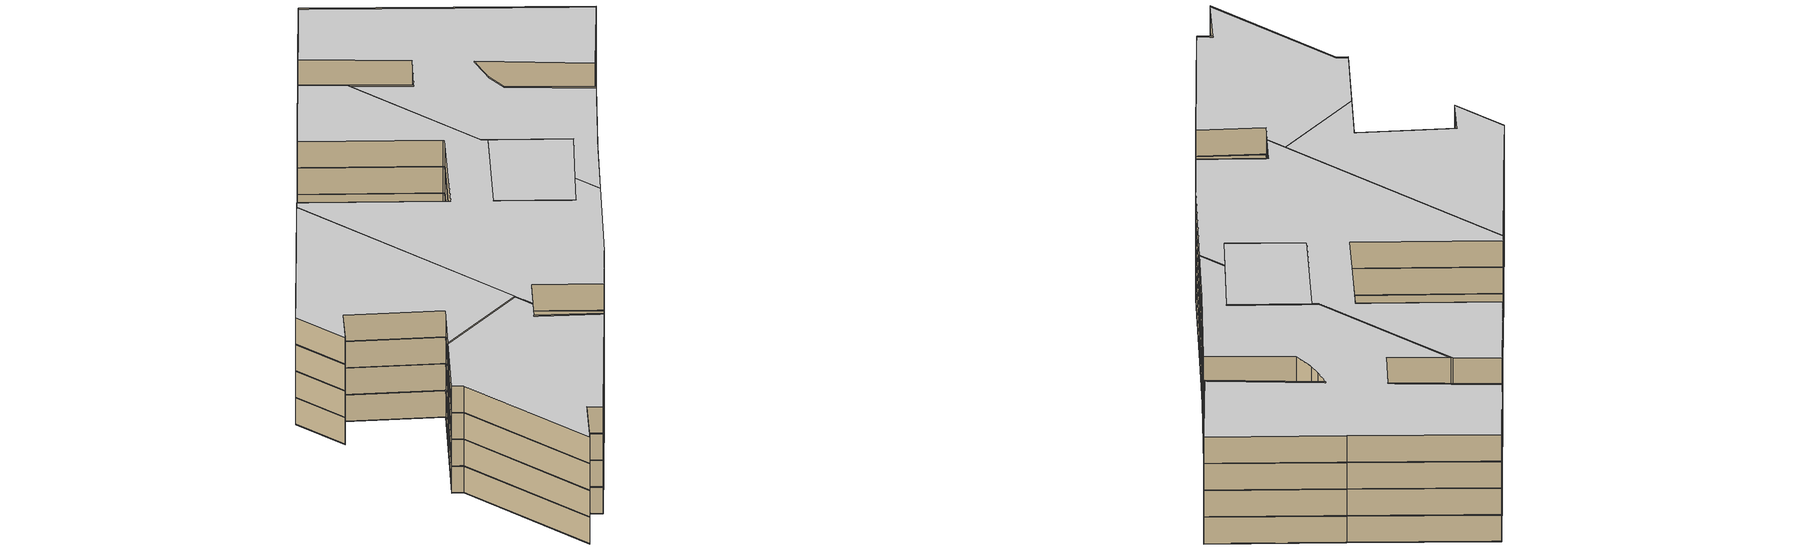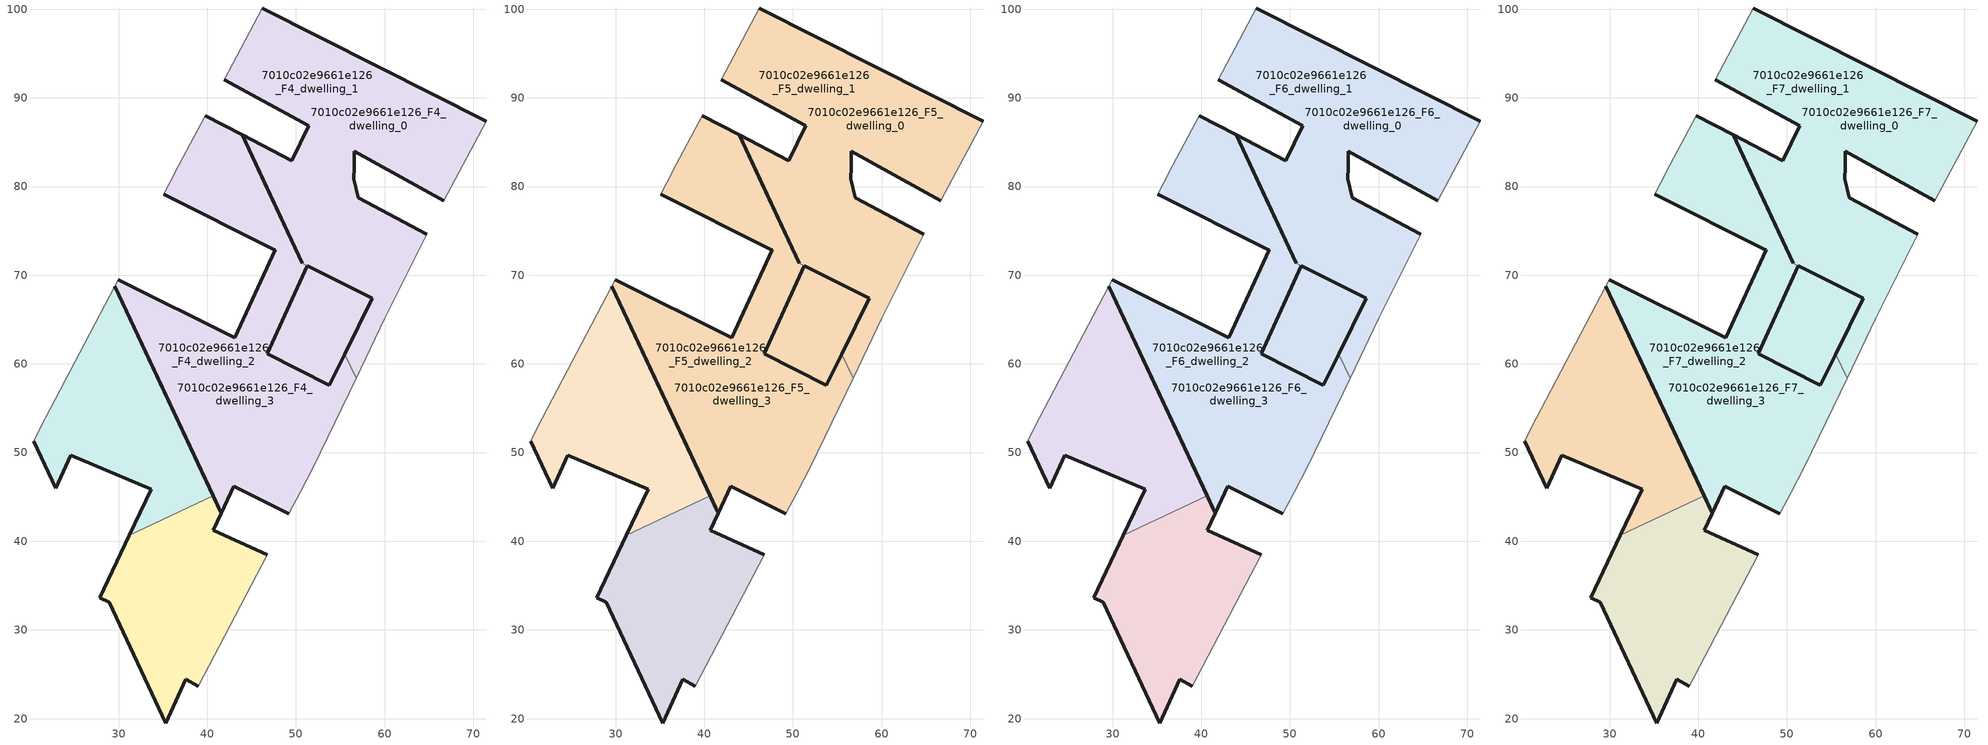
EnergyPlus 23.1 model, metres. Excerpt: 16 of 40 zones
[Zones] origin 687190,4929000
7010c02e9661e126_F4_dwelling_0
 floor outside (EU_floor_Construction): 59.98,65.12 64.76,74.59 57.03,78.73 56.53,80.9 56.55,82.2 56.59,83.99 66.68,78.41 71.01,86.51 71.47,87.38 59.29,93.49 46.17,100.13 41.9,92.05 51.45,86.86 49.53,82.88 43.93,85.81 50.72,71.33 51.28,71.04 51.29,71.04 58.61,67.4 55.5,61.11 56.77,58.4 z12; 50.72,71.33 43.93,85.81 46.47,80.39 z12; 55.5,61.11 58.61,67.4 51.29,71.04 51.28,71.04 46.74,61.15 53.76,57.6 z12
 floor to 7010c02e9661e126_F3_dwelling_0 (EU_floor_Construction): 50.47,45.51 51.94,48.32 56.77,58.4 55.5,61.11 53.76,57.6 46.74,61.15 51.28,71.04 50.72,71.33 46.47,80.39 43.93,85.81 39.75,87.99 36.8,82.4 35.75,80.4 35.06,79.11 47.44,72.95 47.65,72.85 43.08,62.97 29.97,69.49 29.59,68.76 41.57,43.18 42.96,46.18 49.19,43.08 z12
 wall outside (EU_wall_Construction): 46.18,100.13 59.3,93.49 71.47,87.38 / 66.68,78.41 56.59,83.99 56.56,82.2 56.54,80.9 57.04,78.73 64.76,74.59 / 55.5,61.11 58.61,67.4 51.29,71.04 / 50.72,71.33 46.47,80.39 43.93,85.81 49.54,82.88 51.45,86.86 41.91,92.05 z12:15
 wall adiabatic (EU_wall_Construction): 41.91,92.05 46.18,100.13 / 71.47,87.38 71.01,86.51 66.68,78.41 / 64.76,74.59 59.98,65.12 56.77,58.4 z12:15
 wall to 7010c02e9661e126_F4_dwelling_1 (EU_wall_Construction): 56.77,58.4 55.5,61.11 / 51.28,71.04 50.72,71.33 z12:15
7010c02e9661e126_F4_dwelling_1
 floor outside (EU_floor_Construction): 40.67,45.11 29.59,68.76 21.15,52.8 20.41,51.3 22.9,45.99 24.58,49.68 33.65,45.84 31.22,40.68 z12; 38.96,23.66 46.78,38.48 40.67,41.22 41.57,43.18 40.67,45.11 31.22,40.68 27.9,33.61 28.92,33.13 35.31,19.5 37.54,24.42 z12
 floor to 7010c02e9661e126_F3_dwelling_1 (EU_floor_Construction): 50.47,45.51 51.94,48.32 56.77,58.4 55.5,61.11 53.76,57.6 46.74,61.15 51.28,71.04 50.72,71.33 46.47,80.39 43.93,85.81 39.75,87.99 36.8,82.4 35.75,80.4 35.06,79.11 47.44,72.95 47.65,72.85 43.08,62.97 29.97,69.49 29.59,68.76 40.67,45.11 41.57,43.18 42.96,46.18 49.19,43.08 z12; 50.72,71.33 43.93,85.81 46.47,80.39 z12; 59.98,65.12 64.76,74.59 57.03,78.73 56.53,80.9 56.55,82.2 56.59,83.99 66.68,78.41 71.01,86.51 71.47,87.38 59.29,93.49 46.17,100.13 41.9,92.05 51.45,86.86 49.53,82.88 43.93,85.81 50.72,71.33 51.28,71.04 51.29,71.04 58.61,67.4 55.5,61.11 56.77,58.4 z12; 55.5,61.11 58.61,67.4 51.29,71.04 51.28,71.04 46.74,61.15 53.76,57.6 z12
 wall outside (EU_wall_Construction): 39.76,87.99 43.93,85.81 50.72,71.33 / 51.29,71.04 46.74,61.15 53.77,57.6 55.5,61.11 / 49.19,43.08 42.96,46.18 41.57,43.18 29.59,68.76 / 29.97,69.49 43.08,62.97 47.65,72.85 47.44,72.95 35.06,79.11 z12:15
 wall adiabatic (EU_wall_Construction): 56.77,58.4 51.94,48.32 50.47,45.51 49.19,43.08 / 29.59,68.76 29.97,69.49 / 35.06,79.11 35.76,80.4 36.81,82.4 39.76,87.99 z12:15
7010c02e9661e126_F4_dwelling_2
 floor outside (EU_floor_Construction): 43.93,85.81 50.72,71.33 51.28,71.04 46.74,61.15 53.76,57.6 55.5,61.11 56.77,58.4 51.94,48.32 50.47,45.51 49.19,43.08 42.96,46.18 41.57,43.18 40.67,45.11 29.59,68.76 29.97,69.49 43.08,62.97 47.65,72.85 47.44,72.95 35.06,79.11 35.75,80.4 36.8,82.4 39.75,87.99 z12
 floor to 7010c02e9661e126_F3_dwelling_2 (EU_floor_Construction): 41.57,43.18 40.67,41.22 46.78,38.48 38.96,23.66 37.54,24.42 35.31,19.5 28.92,33.13 27.9,33.61 31.22,40.68 40.67,45.11 z12
 wall outside (EU_wall_Construction): 40.67,45.11 41.57,43.18 40.67,41.22 46.78,38.48 / 38.96,23.66 37.55,24.42 35.31,19.5 28.92,33.13 27.9,33.61 31.22,40.68 z12:15
 wall adiabatic (EU_wall_Construction): 46.78,38.48 38.96,23.66 z12:15
 wall to 7010c02e9661e126_F4_dwelling_3 (EU_wall_Construction): 31.22,40.68 40.67,45.11 z12:15
7010c02e9661e126_F4_dwelling_3
 floor to 7010c02e9661e126_F3_dwelling_3 (EU_floor_Construction): 50.47,45.51 51.94,48.32 56.77,58.4 55.5,61.11 53.76,57.6 46.74,61.15 51.28,71.04 50.72,71.33 43.93,85.81 39.75,87.99 36.8,82.4 35.75,80.4 35.06,79.11 47.44,72.95 47.65,72.85 43.08,62.97 29.97,69.49 29.59,68.76 40.67,45.11 41.57,43.18 42.96,46.18 49.19,43.08 z12; 40.67,45.11 29.59,68.76 21.15,52.8 20.41,51.3 22.9,45.99 24.58,49.68 33.65,45.84 31.22,40.68 z12
 wall outside (EU_wall_Construction): 29.59,68.76 40.67,45.11 / 31.22,40.68 33.66,45.84 24.58,49.68 22.9,45.99 20.41,51.3 z12:15
 wall adiabatic (EU_wall_Construction): 20.41,51.3 21.16,52.8 29.59,68.76 z12:15
7010c02e9661e126_F5_dwelling_0
 floor outside (EU_floor_Construction): 59.98,65.12 64.76,74.59 57.03,78.73 56.53,80.9 56.55,82.2 56.59,83.99 66.68,78.41 71.01,86.51 71.47,87.38 59.29,93.49 46.17,100.13 41.9,92.05 51.45,86.86 49.53,82.88 43.93,85.81 50.72,71.33 51.28,71.04 51.29,71.04 58.61,67.4 55.5,61.11 56.77,58.4 z15; 50.72,71.33 43.93,85.81 46.47,80.39 z15; 55.5,61.11 58.61,67.4 51.29,71.04 51.28,71.04 46.74,61.15 53.76,57.6 z15
 floor to 7010c02e9661e126_F4_dwelling_0 (EU_floor_Construction): 50.47,45.51 51.94,48.32 56.77,58.4 55.5,61.11 53.76,57.6 46.74,61.15 51.28,71.04 50.72,71.33 46.47,80.39 43.93,85.81 39.75,87.99 36.8,82.4 35.75,80.4 35.06,79.11 47.44,72.95 47.65,72.85 43.08,62.97 29.97,69.49 29.59,68.76 41.57,43.18 42.96,46.18 49.19,43.08 z15
 wall outside (EU_wall_Construction): 46.18,100.13 59.3,93.49 71.47,87.38 / 66.68,78.41 56.59,83.99 56.56,82.2 56.54,80.9 57.04,78.73 64.76,74.59 / 55.5,61.11 58.61,67.4 51.29,71.04 / 50.72,71.33 46.47,80.39 43.93,85.81 49.54,82.88 51.45,86.86 41.91,92.05 z15:18
 wall adiabatic (EU_wall_Construction): 41.91,92.05 46.18,100.13 / 71.47,87.38 71.01,86.51 66.68,78.41 / 64.76,74.59 59.98,65.12 56.77,58.4 z15:18
 wall to 7010c02e9661e126_F5_dwelling_1 (EU_wall_Construction): 56.77,58.4 55.5,61.11 / 51.28,71.04 50.72,71.33 z15:18
7010c02e9661e126_F5_dwelling_1
 floor outside (EU_floor_Construction): 40.67,45.11 29.59,68.76 21.15,52.8 20.41,51.3 22.9,45.99 24.58,49.68 33.65,45.84 31.22,40.68 z15; 38.96,23.66 46.78,38.48 40.67,41.22 41.57,43.18 40.67,45.11 31.22,40.68 27.9,33.61 28.92,33.13 35.31,19.5 37.54,24.42 z15
 floor to 7010c02e9661e126_F4_dwelling_1 (EU_floor_Construction): 50.47,45.51 51.94,48.32 56.77,58.4 55.5,61.11 53.76,57.6 46.74,61.15 51.28,71.04 50.72,71.33 46.47,80.39 43.93,85.81 39.75,87.99 36.8,82.4 35.75,80.4 35.06,79.11 47.44,72.95 47.65,72.85 43.08,62.97 29.97,69.49 29.59,68.76 40.67,45.11 41.57,43.18 42.96,46.18 49.19,43.08 z15; 50.72,71.33 43.93,85.81 46.47,80.39 z15; 59.98,65.12 64.76,74.59 57.03,78.73 56.53,80.9 56.55,82.2 56.59,83.99 66.68,78.41 71.01,86.51 71.47,87.38 59.29,93.49 46.17,100.13 41.9,92.05 51.45,86.86 49.53,82.88 43.93,85.81 50.72,71.33 51.28,71.04 51.29,71.04 58.61,67.4 55.5,61.11 56.77,58.4 z15; 55.5,61.11 58.61,67.4 51.29,71.04 51.28,71.04 46.74,61.15 53.76,57.6 z15
 wall outside (EU_wall_Construction): 39.76,87.99 43.93,85.81 50.72,71.33 / 51.29,71.04 46.74,61.15 53.77,57.6 55.5,61.11 / 49.19,43.08 42.96,46.18 41.57,43.18 29.59,68.76 / 29.97,69.49 43.08,62.97 47.65,72.85 47.44,72.95 35.06,79.11 z15:18
 wall adiabatic (EU_wall_Construction): 56.77,58.4 51.94,48.32 50.47,45.51 49.19,43.08 / 29.59,68.76 29.97,69.49 / 35.06,79.11 35.76,80.4 36.81,82.4 39.76,87.99 z15:18
7010c02e9661e126_F5_dwelling_2
 floor outside (EU_floor_Construction): 43.93,85.81 50.72,71.33 51.28,71.04 46.74,61.15 53.76,57.6 55.5,61.11 56.77,58.4 51.94,48.32 50.47,45.51 49.19,43.08 42.96,46.18 41.57,43.18 40.67,45.11 29.59,68.76 29.97,69.49 43.08,62.97 47.65,72.85 47.44,72.95 35.06,79.11 35.75,80.4 36.8,82.4 39.75,87.99 z15
 floor to 7010c02e9661e126_F4_dwelling_2 (EU_floor_Construction): 41.57,43.18 40.67,41.22 46.78,38.48 38.96,23.66 37.54,24.42 35.31,19.5 28.92,33.13 27.9,33.61 31.22,40.68 40.67,45.11 z15
 wall outside (EU_wall_Construction): 40.67,45.11 41.57,43.18 40.67,41.22 46.78,38.48 / 38.96,23.66 37.55,24.42 35.31,19.5 28.92,33.13 27.9,33.61 31.22,40.68 z15:18
 wall adiabatic (EU_wall_Construction): 46.78,38.48 38.96,23.66 z15:18
 wall to 7010c02e9661e126_F5_dwelling_3 (EU_wall_Construction): 31.22,40.68 40.67,45.11 z15:18
7010c02e9661e126_F5_dwelling_3
 floor to 7010c02e9661e126_F4_dwelling_3 (EU_floor_Construction): 50.47,45.51 51.94,48.32 56.77,58.4 55.5,61.11 53.76,57.6 46.74,61.15 51.28,71.04 50.72,71.33 43.93,85.81 39.75,87.99 36.8,82.4 35.75,80.4 35.06,79.11 47.44,72.95 47.65,72.85 43.08,62.97 29.97,69.49 29.59,68.76 40.67,45.11 41.57,43.18 42.96,46.18 49.19,43.08 z15; 40.67,45.11 29.59,68.76 21.15,52.8 20.41,51.3 22.9,45.99 24.58,49.68 33.65,45.84 31.22,40.68 z15
 wall outside (EU_wall_Construction): 29.59,68.76 40.67,45.11 / 31.22,40.68 33.66,45.84 24.58,49.68 22.9,45.99 20.41,51.3 z15:18
 wall adiabatic (EU_wall_Construction): 20.41,51.3 21.16,52.8 29.59,68.76 z15:18
7010c02e9661e126_F6_dwelling_0
 floor outside (EU_floor_Construction): 59.98,65.12 64.76,74.59 57.03,78.73 56.53,80.9 56.55,82.2 56.59,83.99 66.68,78.41 71.01,86.51 71.47,87.38 59.29,93.49 46.17,100.13 41.9,92.05 51.45,86.86 49.53,82.88 43.93,85.81 50.72,71.33 51.28,71.04 51.29,71.04 58.61,67.4 55.5,61.11 56.77,58.4 z18; 50.72,71.33 43.93,85.81 46.47,80.39 z18; 55.5,61.11 58.61,67.4 51.29,71.04 51.28,71.04 46.74,61.15 53.76,57.6 z18
 floor to 7010c02e9661e126_F5_dwelling_0 (EU_floor_Construction): 50.47,45.51 51.94,48.32 56.77,58.4 55.5,61.11 53.76,57.6 46.74,61.15 51.28,71.04 50.72,71.33 46.47,80.39 43.93,85.81 39.75,87.99 36.8,82.4 35.75,80.4 35.06,79.11 47.44,72.95 47.65,72.85 43.08,62.97 29.97,69.49 29.59,68.76 41.57,43.18 42.96,46.18 49.19,43.08 z18
 wall outside (EU_wall_Construction): 46.18,100.13 59.3,93.49 71.47,87.38 / 66.68,78.41 56.59,83.99 56.56,82.2 56.54,80.9 57.04,78.73 64.76,74.59 / 55.5,61.11 58.61,67.4 51.29,71.04 / 50.72,71.33 46.47,80.39 43.93,85.81 49.54,82.88 51.45,86.86 41.91,92.05 z18:21
 wall adiabatic (EU_wall_Construction): 41.91,92.05 46.18,100.13 / 71.47,87.38 71.01,86.51 66.68,78.41 / 64.76,74.59 59.98,65.12 56.77,58.4 z18:21
 wall to 7010c02e9661e126_F6_dwelling_1 (EU_wall_Construction): 56.77,58.4 55.5,61.11 / 51.28,71.04 50.72,71.33 z18:21
7010c02e9661e126_F6_dwelling_1
 floor outside (EU_floor_Construction): 40.67,45.11 29.59,68.76 21.15,52.8 20.41,51.3 22.9,45.99 24.58,49.68 33.65,45.84 31.22,40.68 z18; 38.96,23.66 46.78,38.48 40.67,41.22 41.57,43.18 40.67,45.11 31.22,40.68 27.9,33.61 28.92,33.13 35.31,19.5 37.54,24.42 z18
 floor to 7010c02e9661e126_F5_dwelling_1 (EU_floor_Construction): 50.47,45.51 51.94,48.32 56.77,58.4 55.5,61.11 53.76,57.6 46.74,61.15 51.28,71.04 50.72,71.33 46.47,80.39 43.93,85.81 39.75,87.99 36.8,82.4 35.75,80.4 35.06,79.11 47.44,72.95 47.65,72.85 43.08,62.97 29.97,69.49 29.59,68.76 40.67,45.11 41.57,43.18 42.96,46.18 49.19,43.08 z18; 50.72,71.33 43.93,85.81 46.47,80.39 z18; 59.98,65.12 64.76,74.59 57.03,78.73 56.53,80.9 56.55,82.2 56.59,83.99 66.68,78.41 71.01,86.51 71.47,87.38 59.29,93.49 46.17,100.13 41.9,92.05 51.45,86.86 49.53,82.88 43.93,85.81 50.72,71.33 51.28,71.04 51.29,71.04 58.61,67.4 55.5,61.11 56.77,58.4 z18; 55.5,61.11 58.61,67.4 51.29,71.04 51.28,71.04 46.74,61.15 53.76,57.6 z18
 wall outside (EU_wall_Construction): 39.76,87.99 43.93,85.81 50.72,71.33 / 51.29,71.04 46.74,61.15 53.77,57.6 55.5,61.11 / 49.19,43.08 42.96,46.18 41.57,43.18 29.59,68.76 / 29.97,69.49 43.08,62.97 47.65,72.85 47.44,72.95 35.06,79.11 z18:21
 wall adiabatic (EU_wall_Construction): 56.77,58.4 51.94,48.32 50.47,45.51 49.19,43.08 / 29.59,68.76 29.97,69.49 / 35.06,79.11 35.76,80.4 36.81,82.4 39.76,87.99 z18:21
7010c02e9661e126_F6_dwelling_2
 floor outside (EU_floor_Construction): 43.93,85.81 50.72,71.33 51.28,71.04 46.74,61.15 53.76,57.6 55.5,61.11 56.77,58.4 51.94,48.32 50.47,45.51 49.19,43.08 42.96,46.18 41.57,43.18 40.67,45.11 29.59,68.76 29.97,69.49 43.08,62.97 47.65,72.85 47.44,72.95 35.06,79.11 35.75,80.4 36.8,82.4 39.75,87.99 z18
 floor to 7010c02e9661e126_F5_dwelling_2 (EU_floor_Construction): 41.57,43.18 40.67,41.22 46.78,38.48 38.96,23.66 37.54,24.42 35.31,19.5 28.92,33.13 27.9,33.61 31.22,40.68 40.67,45.11 z18
 wall outside (EU_wall_Construction): 40.67,45.11 41.57,43.18 40.67,41.22 46.78,38.48 / 38.96,23.66 37.55,24.42 35.31,19.5 28.92,33.13 27.9,33.61 31.22,40.68 z18:21
 wall adiabatic (EU_wall_Construction): 46.78,38.48 38.96,23.66 z18:21
 wall to 7010c02e9661e126_F6_dwelling_3 (EU_wall_Construction): 31.22,40.68 40.67,45.11 z18:21
7010c02e9661e126_F6_dwelling_3
 floor to 7010c02e9661e126_F5_dwelling_3 (EU_floor_Construction): 50.47,45.51 51.94,48.32 56.77,58.4 55.5,61.11 53.76,57.6 46.74,61.15 51.28,71.04 50.72,71.33 43.93,85.81 39.75,87.99 36.8,82.4 35.75,80.4 35.06,79.11 47.44,72.95 47.65,72.85 43.08,62.97 29.97,69.49 29.59,68.76 40.67,45.11 41.57,43.18 42.96,46.18 49.19,43.08 z18; 40.67,45.11 29.59,68.76 21.15,52.8 20.41,51.3 22.9,45.99 24.58,49.68 33.65,45.84 31.22,40.68 z18
 wall outside (EU_wall_Construction): 29.59,68.76 40.67,45.11 / 31.22,40.68 33.66,45.84 24.58,49.68 22.9,45.99 20.41,51.3 z18:21
 wall adiabatic (EU_wall_Construction): 20.41,51.3 21.16,52.8 29.59,68.76 z18:21
7010c02e9661e126_F7_dwelling_0
 floor outside (EU_floor_Construction): 59.98,65.12 64.76,74.59 57.03,78.73 56.53,80.9 56.55,82.2 56.59,83.99 66.68,78.41 71.01,86.51 71.47,87.38 59.29,93.49 46.17,100.13 41.9,92.05 51.45,86.86 49.53,82.88 43.93,85.81 50.72,71.33 51.28,71.04 51.29,71.04 58.61,67.4 55.5,61.11 56.77,58.4 z21; 50.72,71.33 43.93,85.81 46.47,80.39 z21; 55.5,61.11 58.61,67.4 51.29,71.04 51.28,71.04 46.74,61.15 53.76,57.6 z21
 floor to 7010c02e9661e126_F6_dwelling_0 (EU_floor_Construction): 50.47,45.51 51.94,48.32 56.77,58.4 55.5,61.11 53.76,57.6 46.74,61.15 51.28,71.04 50.72,71.33 46.47,80.39 43.93,85.81 39.75,87.99 36.8,82.4 35.75,80.4 35.06,79.11 47.44,72.95 47.65,72.85 43.08,62.97 29.97,69.49 29.59,68.76 41.57,43.18 42.96,46.18 49.19,43.08 z21
 wall outside (EU_wall_Construction): 46.18,100.13 59.3,93.49 71.47,87.38 / 66.68,78.41 56.59,83.99 56.56,82.2 56.54,80.9 57.04,78.73 64.76,74.59 / 55.5,61.11 58.61,67.4 51.29,71.04 / 50.72,71.33 46.47,80.39 43.93,85.81 49.54,82.88 51.45,86.86 41.91,92.05 z21:24
 wall adiabatic (EU_wall_Construction): 41.91,92.05 46.18,100.13 / 71.47,87.38 71.01,86.51 66.68,78.41 / 64.76,74.59 59.98,65.12 56.77,58.4 z21:24
 wall to 7010c02e9661e126_F7_dwelling_1 (EU_wall_Construction): 56.77,58.4 55.5,61.11 / 51.28,71.04 50.72,71.33 z21:24
 ceiling to 7010c02e9661e126_F8_dwelling_1 (EU_floor_Construction): 71.47,87.38 71.01,86.51 66.68,78.41 56.59,83.99 56.55,82.2 56.53,80.9 57.03,78.73 64.76,74.59 59.98,65.12 56.77,58.4 55.5,61.11 58.61,67.4 51.29,71.04 51.28,71.04 50.72,71.33 43.93,85.81 49.53,82.88 51.45,86.86 41.9,92.05 46.17,100.13 59.29,93.49 z24; 58.61,67.4 55.5,61.11 53.76,57.6 46.74,61.15 51.28,71.04 51.29,71.04 z24; 43.93,85.81 50.72,71.33 46.47,80.39 z24
 ceiling to 7010c02e9661e126_F8_dwelling_0 (EU_floor_Construction): 46.47,80.39 50.72,71.33 51.28,71.04 46.74,61.15 53.76,57.6 55.5,61.11 56.77,58.4 51.94,48.32 50.47,45.51 49.19,43.08 42.96,46.18 41.57,43.18 29.59,68.76 29.97,69.49 43.08,62.97 47.65,72.85 47.44,72.95 35.06,79.11 35.75,80.4 36.8,82.4 39.75,87.99 43.93,85.81 z24
7010c02e9661e126_F7_dwelling_1
 floor outside (EU_floor_Construction): 40.67,45.11 29.59,68.76 21.15,52.8 20.41,51.3 22.9,45.99 24.58,49.68 33.65,45.84 31.22,40.68 z21; 38.96,23.66 46.78,38.48 40.67,41.22 41.57,43.18 40.67,45.11 31.22,40.68 27.9,33.61 28.92,33.13 35.31,19.5 37.54,24.42 z21
 floor to 7010c02e9661e126_F6_dwelling_1 (EU_floor_Construction): 50.47,45.51 51.94,48.32 56.77,58.4 55.5,61.11 53.76,57.6 46.74,61.15 51.28,71.04 50.72,71.33 46.47,80.39 43.93,85.81 39.75,87.99 36.8,82.4 35.75,80.4 35.06,79.11 47.44,72.95 47.65,72.85 43.08,62.97 29.97,69.49 29.59,68.76 40.67,45.11 41.57,43.18 42.96,46.18 49.19,43.08 z21; 50.72,71.33 43.93,85.81 46.47,80.39 z21; 59.98,65.12 64.76,74.59 57.03,78.73 56.53,80.9 56.55,82.2 56.59,83.99 66.68,78.41 71.01,86.51 71.47,87.38 59.29,93.49 46.17,100.13 41.9,92.05 51.45,86.86 49.53,82.88 43.93,85.81 50.72,71.33 51.28,71.04 51.29,71.04 58.61,67.4 55.5,61.11 56.77,58.4 z21; 55.5,61.11 58.61,67.4 51.29,71.04 51.28,71.04 46.74,61.15 53.76,57.6 z21
 wall outside (EU_wall_Construction): 39.76,87.99 43.93,85.81 50.72,71.33 / 51.29,71.04 46.74,61.15 53.77,57.6 55.5,61.11 / 49.19,43.08 42.96,46.18 41.57,43.18 29.59,68.76 / 29.97,69.49 43.08,62.97 47.65,72.85 47.44,72.95 35.06,79.11 z21:24
 wall adiabatic (EU_wall_Construction): 56.77,58.4 51.94,48.32 50.47,45.51 49.19,43.08 / 29.59,68.76 29.97,69.49 / 35.06,79.11 35.76,80.4 36.81,82.4 39.76,87.99 z21:24
 ceiling to 7010c02e9661e126_F8_dwelling_1 (EU_floor_Construction): 43.93,85.81 50.72,71.33 46.47,80.39 z24; 71.47,87.38 71.01,86.51 66.68,78.41 56.59,83.99 56.55,82.2 56.53,80.9 57.03,78.73 64.76,74.59 59.98,65.12 56.77,58.4 55.5,61.11 58.61,67.4 51.29,71.04 51.28,71.04 50.72,71.33 43.93,85.81 49.53,82.88 51.45,86.86 41.9,92.05 46.17,100.13 59.29,93.49 z24; 46.47,80.39 50.72,71.33 51.28,71.04 46.74,61.15 53.76,57.6 55.5,61.11 56.77,58.4 51.94,48.32 50.47,45.51 49.19,43.08 42.96,46.18 41.57,43.18 40.67,45.11 29.59,68.76 29.97,69.49 43.08,62.97 47.65,72.85 47.44,72.95 35.06,79.11 35.75,80.4 36.8,82.4 39.75,87.99 43.93,85.81 z24; 58.61,67.4 55.5,61.11 53.76,57.6 46.74,61.15 51.28,71.04 51.29,71.04 z24
 ceiling to 7010c02e9661e126_F8_dwelling_2 (EU_floor_Construction): 41.57,43.18 40.67,41.22 46.78,38.48 38.96,23.66 37.54,24.42 35.31,19.5 28.92,33.13 27.9,33.61 31.22,40.68 40.67,45.11 z24
 ceiling to 7010c02e9661e126_F8_dwelling_3 (EU_floor_Construction): 29.59,68.76 40.67,45.11 31.22,40.68 33.65,45.84 24.58,49.68 22.9,45.99 20.41,51.3 21.15,52.8 z24
7010c02e9661e126_F7_dwelling_2
 floor outside (EU_floor_Construction): 43.93,85.81 50.72,71.33 51.28,71.04 46.74,61.15 53.76,57.6 55.5,61.11 56.77,58.4 51.94,48.32 50.47,45.51 49.19,43.08 42.96,46.18 41.57,43.18 40.67,45.11 29.59,68.76 29.97,69.49 43.08,62.97 47.65,72.85 47.44,72.95 35.06,79.11 35.75,80.4 36.8,82.4 39.75,87.99 z21
 floor to 7010c02e9661e126_F6_dwelling_2 (EU_floor_Construction): 41.57,43.18 40.67,41.22 46.78,38.48 38.96,23.66 37.54,24.42 35.31,19.5 28.92,33.13 27.9,33.61 31.22,40.68 40.67,45.11 z21
 wall outside (EU_wall_Construction): 40.67,45.11 41.57,43.18 40.67,41.22 46.78,38.48 / 38.96,23.66 37.55,24.42 35.31,19.5 28.92,33.13 27.9,33.61 31.22,40.68 z21:24
 wall adiabatic (EU_wall_Construction): 46.78,38.48 38.96,23.66 z21:24
 wall to 7010c02e9661e126_F7_dwelling_3 (EU_wall_Construction): 31.22,40.68 40.67,45.11 z21:24
 ceiling to 7010c02e9661e126_F8_dwelling_2 (EU_floor_Construction): 41.57,43.18 40.67,41.22 46.78,38.48 38.96,23.66 37.54,24.42 35.31,19.5 28.92,33.13 27.9,33.61 31.22,40.68 40.67,45.11 z24
 ceiling to 7010c02e9661e126_F8_dwelling_3 (EU_floor_Construction): 43.93,85.81 50.72,71.33 51.28,71.04 46.74,61.15 53.76,57.6 55.5,61.11 56.77,58.4 51.94,48.32 50.47,45.51 49.19,43.08 42.96,46.18 41.57,43.18 40.67,45.11 29.59,68.76 29.97,69.49 43.08,62.97 47.65,72.85 47.44,72.95 35.06,79.11 35.75,80.4 36.8,82.4 39.75,87.99 z24
7010c02e9661e126_F7_dwelling_3
 floor to 7010c02e9661e126_F6_dwelling_3 (EU_floor_Construction): 50.47,45.51 51.94,48.32 56.77,58.4 55.5,61.11 53.76,57.6 46.74,61.15 51.28,71.04 50.72,71.33 43.93,85.81 39.75,87.99 36.8,82.4 35.75,80.4 35.06,79.11 47.44,72.95 47.65,72.85 43.08,62.97 29.97,69.49 29.59,68.76 40.67,45.11 41.57,43.18 42.96,46.18 49.19,43.08 z21; 40.67,45.11 29.59,68.76 21.15,52.8 20.41,51.3 22.9,45.99 24.58,49.68 33.65,45.84 31.22,40.68 z21
 wall outside (EU_wall_Construction): 29.59,68.76 40.67,45.11 / 31.22,40.68 33.66,45.84 24.58,49.68 22.9,45.99 20.41,51.3 z21:24
 wall adiabatic (EU_wall_Construction): 20.41,51.3 21.16,52.8 29.59,68.76 z21:24
 ceiling to 7010c02e9661e126_F8_dwelling_3 (EU_floor_Construction): 40.67,45.11 29.59,68.76 21.15,52.8 20.41,51.3 22.9,45.99 24.58,49.68 33.65,45.84 31.22,40.68 z24; 50.47,45.51 51.94,48.32 56.77,58.4 55.5,61.11 53.76,57.6 46.74,61.15 51.28,71.04 50.72,71.33 43.93,85.81 39.75,87.99 36.8,82.4 35.75,80.4 35.06,79.11 47.44,72.95 47.65,72.85 43.08,62.97 29.97,69.49 29.59,68.76 40.67,45.11 41.57,43.18 42.96,46.18 49.19,43.08 z24
[Building]
EU S2 Campaign: North Axis=0; Terrain=City; Solar Distribution=FullExterior
[Site:Location]
Bologna: Latitude=44.5; Longitude=11.25; Time Zone=1; Elevation=37
[SizingPeriod:WeatherFileDays]
AnnualSizingPeriod: Begin Month=1; Begin Day of Month=1; End Month=12; End Day of Month=31; Day of Week for Start Day=Monday; Use Weather File Daylight Saving Period=No; Use Weather File Rain and Snow Indicators=No
[MATERIAL]
EU_InternalMass_Material: Roughness=MediumRough; Thickness=0.1; Conductivity=1; Density=1800; Specific Heat=900; Thermal Absorptance=0.9; Solar Absorptance=0.7; Visible Absorptance=0.7
[MATERIAL:NOMASS] Roughness=MediumRough; Thermal Absorptance=0.9; Solar Absorptance=0.7; Visible Absorptance=0.7
Name | Thermal Resistance
EU_wall_NoMass | 0.890213
EU_floor_NoMass | 0.79516
[CONSTRUCTION]
EU_wall_Construction: EU_wall_NoMass
EU_floor_Construction: EU_floor_NoMass
EU_InternalMass_Construction: EU_InternalMass_Material
[ZONE] Type=1; Multiplier=1; Ceiling Height=autocalculate; Floor Area=autocalculate; Part of Total Floor Area=Yes
Name | Volume
7010c02e9661e126_F4_dwelling_0; 7010c02e9661e126_F5_dwelling_0; 7010c02e9661e126_F6_dwelling_0; 7010c02e9661e126_F7_dwelling_0 | 3153.9
7010c02e9661e126_F4_dwelling_1; 7010c02e9661e126_F5_dwelling_1; 7010c02e9661e126_F6_dwelling_1; 7010c02e9661e126_F7_dwelling_1 | 4633.21
7010c02e9661e126_F4_dwelling_2; 7010c02e9661e126_F5_dwelling_2; 7010c02e9661e126_F6_dwelling_2; 7010c02e9661e126_F7_dwelling_2 | 2172.64
7010c02e9661e126_F4_dwelling_3; 7010c02e9661e126_F5_dwelling_3; 7010c02e9661e126_F6_dwelling_3; 7010c02e9661e126_F7_dwelling_3 | 2177.74
[INTERNALMASS] Construction=EU_InternalMass_Construction
Name | Zone or ZoneList | Surface Area
7010c02e9661e126_F4_dwelling_0_EU_InternalMass | 7010c02e9661e126_F4_dwelling_0 | 485.273
7010c02e9661e126_F4_dwelling_1_EU_InternalMass | 7010c02e9661e126_F4_dwelling_1 | 478.51
7010c02e9661e126_F4_dwelling_2_EU_InternalMass | 7010c02e9661e126_F4_dwelling_2 | 493.107
7010c02e9661e126_F4_dwelling_3_EU_InternalMass | 7010c02e9661e126_F4_dwelling_3 | 484.9
7010c02e9661e126_F5_dwelling_0_EU_InternalMass | 7010c02e9661e126_F5_dwelling_0 | 485.273
7010c02e9661e126_F5_dwelling_1_EU_InternalMass | 7010c02e9661e126_F5_dwelling_1 | 478.51
7010c02e9661e126_F5_dwelling_2_EU_InternalMass | 7010c02e9661e126_F5_dwelling_2 | 493.107
7010c02e9661e126_F5_dwelling_3_EU_InternalMass | 7010c02e9661e126_F5_dwelling_3 | 484.9
7010c02e9661e126_F6_dwelling_0_EU_InternalMass | 7010c02e9661e126_F6_dwelling_0 | 485.273
7010c02e9661e126_F6_dwelling_1_EU_InternalMass | 7010c02e9661e126_F6_dwelling_1 | 478.51
7010c02e9661e126_F6_dwelling_2_EU_InternalMass | 7010c02e9661e126_F6_dwelling_2 | 493.107
7010c02e9661e126_F6_dwelling_3_EU_InternalMass | 7010c02e9661e126_F6_dwelling_3 | 484.9
7010c02e9661e126_F7_dwelling_0_EU_InternalMass | 7010c02e9661e126_F7_dwelling_0 | 485.273
7010c02e9661e126_F7_dwelling_1_EU_InternalMass | 7010c02e9661e126_F7_dwelling_1 | 478.51
7010c02e9661e126_F7_dwelling_2_EU_InternalMass | 7010c02e9661e126_F7_dwelling_2 | 493.107
7010c02e9661e126_F7_dwelling_3_EU_InternalMass | 7010c02e9661e126_F7_dwelling_3 | 484.9
[OTHEREQUIPMENT] Fuel Type=Electricity; Design Level Calculation Method=Watts/Area; Power per Zone Floor Area=1; Fraction Latent=0; Fraction Radiant=0; Fraction Lost=0; Carbon Dioxide Generation Rate=0; EndUse Subcategory=EU_Step8_InternalGains
Name | Zone or ZoneList or Space or SpaceList | Schedule
EU_Step8_InternalGain_7010c02e9661e126_F4_dwelling_0_f000 | 7010c02e9661e126_F4_dwelling_0 | EU_Step8_GainSchedule_7010c02e9661e126_F4_dwelling_0_f000
EU_Step8_InternalGain_7010c02e9661e126_F4_dwelling_1_f000 | 7010c02e9661e126_F4_dwelling_1 | EU_Step8_GainSchedule_7010c02e9661e126_F4_dwelling_1_f000
EU_Step8_InternalGain_7010c02e9661e126_F4_dwelling_2_f000 | 7010c02e9661e126_F4_dwelling_2 | EU_Step8_GainSchedule_7010c02e9661e126_F4_dwelling_2_f000
EU_Step8_InternalGain_7010c02e9661e126_F4_dwelling_3_f000 | 7010c02e9661e126_F4_dwelling_3 | EU_Step8_GainSchedule_7010c02e9661e126_F4_dwelling_3_f000
EU_Step8_InternalGain_7010c02e9661e126_F5_dwelling_0_f000 | 7010c02e9661e126_F5_dwelling_0 | EU_Step8_GainSchedule_7010c02e9661e126_F5_dwelling_0_f000
EU_Step8_InternalGain_7010c02e9661e126_F5_dwelling_1_f000 | 7010c02e9661e126_F5_dwelling_1 | EU_Step8_GainSchedule_7010c02e9661e126_F5_dwelling_1_f000
EU_Step8_InternalGain_7010c02e9661e126_F5_dwelling_2_f000 | 7010c02e9661e126_F5_dwelling_2 | EU_Step8_GainSchedule_7010c02e9661e126_F5_dwelling_2_f000
EU_Step8_InternalGain_7010c02e9661e126_F5_dwelling_3_f000 | 7010c02e9661e126_F5_dwelling_3 | EU_Step8_GainSchedule_7010c02e9661e126_F5_dwelling_3_f000
EU_Step8_InternalGain_7010c02e9661e126_F6_dwelling_0_f000 | 7010c02e9661e126_F6_dwelling_0 | EU_Step8_GainSchedule_7010c02e9661e126_F6_dwelling_0_f000
EU_Step8_InternalGain_7010c02e9661e126_F6_dwelling_1_f000 | 7010c02e9661e126_F6_dwelling_1 | EU_Step8_GainSchedule_7010c02e9661e126_F6_dwelling_1_f000
EU_Step8_InternalGain_7010c02e9661e126_F6_dwelling_2_f000 | 7010c02e9661e126_F6_dwelling_2 | EU_Step8_GainSchedule_7010c02e9661e126_F6_dwelling_2_f000
EU_Step8_InternalGain_7010c02e9661e126_F6_dwelling_3_f000 | 7010c02e9661e126_F6_dwelling_3 | EU_Step8_GainSchedule_7010c02e9661e126_F6_dwelling_3_f000
EU_Step8_InternalGain_7010c02e9661e126_F7_dwelling_0_f000 | 7010c02e9661e126_F7_dwelling_0 | EU_Step8_GainSchedule_7010c02e9661e126_F7_dwelling_0_f000
EU_Step8_InternalGain_7010c02e9661e126_F7_dwelling_1_f000 | 7010c02e9661e126_F7_dwelling_1 | EU_Step8_GainSchedule_7010c02e9661e126_F7_dwelling_1_f000
EU_Step8_InternalGain_7010c02e9661e126_F7_dwelling_2_f000 | 7010c02e9661e126_F7_dwelling_2 | EU_Step8_GainSchedule_7010c02e9661e126_F7_dwelling_2_f000
EU_Step8_InternalGain_7010c02e9661e126_F7_dwelling_3_f000 | 7010c02e9661e126_F7_dwelling_3 | EU_Step8_GainSchedule_7010c02e9661e126_F7_dwelling_3_f000
[ZONEVENTILATION:DESIGNFLOWRATE] Schedule=EU_AlwaysOn; Design Flow Rate Calculation Method=AirChanges/Hour; Air Changes per Hour=0.718634; Ventilation Type=Natural; Fan Pressure Rise=0; Fan Total Efficiency=1; Constant Term Coefficient=1; Temperature Term Coefficient=0; Velocity Term Coefficient=0; Velocity Squared Term Coefficient=0; Minimum Indoor Temperature=-100; Maximum Indoor Temperature=100; Delta Temperature=-100; Minimum Outdoor Temperature=-100; Maximum Outdoor Temperature=100; Maximum Wind Speed=40
Name | Zone or ZoneList or Space or SpaceList
EU_ConstantAir_7010c02e9661e126_F4_dwelling_0 | 7010c02e9661e126_F4_dwelling_0
EU_ConstantAir_7010c02e9661e126_F4_dwelling_1 | 7010c02e9661e126_F4_dwelling_1
EU_ConstantAir_7010c02e9661e126_F4_dwelling_2 | 7010c02e9661e126_F4_dwelling_2
EU_ConstantAir_7010c02e9661e126_F4_dwelling_3 | 7010c02e9661e126_F4_dwelling_3
EU_ConstantAir_7010c02e9661e126_F5_dwelling_0 | 7010c02e9661e126_F5_dwelling_0
EU_ConstantAir_7010c02e9661e126_F5_dwelling_1 | 7010c02e9661e126_F5_dwelling_1
EU_ConstantAir_7010c02e9661e126_F5_dwelling_2 | 7010c02e9661e126_F5_dwelling_2
EU_ConstantAir_7010c02e9661e126_F5_dwelling_3 | 7010c02e9661e126_F5_dwelling_3
EU_ConstantAir_7010c02e9661e126_F6_dwelling_0 | 7010c02e9661e126_F6_dwelling_0
EU_ConstantAir_7010c02e9661e126_F6_dwelling_1 | 7010c02e9661e126_F6_dwelling_1
EU_ConstantAir_7010c02e9661e126_F6_dwelling_2 | 7010c02e9661e126_F6_dwelling_2
EU_ConstantAir_7010c02e9661e126_F6_dwelling_3 | 7010c02e9661e126_F6_dwelling_3
EU_ConstantAir_7010c02e9661e126_F7_dwelling_0 | 7010c02e9661e126_F7_dwelling_0
EU_ConstantAir_7010c02e9661e126_F7_dwelling_1 | 7010c02e9661e126_F7_dwelling_1
EU_ConstantAir_7010c02e9661e126_F7_dwelling_2 | 7010c02e9661e126_F7_dwelling_2
EU_ConstantAir_7010c02e9661e126_F7_dwelling_3 | 7010c02e9661e126_F7_dwelling_3
[HVACTEMPLATE:THERMOSTAT] Constant Heating Setpoint=20; Constant Cooling Setpoint=50
EU_HeatOnly_7010c02e9661e126_F0_dwelling_0; EU_HeatOnly_7010c02e9661e126_F0_dwelling_1; EU_HeatOnly_7010c02e9661e126_F0_dwelling_2; EU_HeatOnly_7010c02e9661e126_F0_dwelling_3; EU_HeatOnly_7010c02e9661e126_F0_dwelling_4; EU_HeatOnly_7010c02e9661e126_F1_dwelling_0; EU_HeatOnly_7010c02e9661e126_F1_dwelling_1; EU_HeatOnly_7010c02e9661e126_F1_dwelling_2; EU_HeatOnly_7010c02e9661e126_F1_dwelling_3; EU_HeatOnly_7010c02e9661e126_F1_dwelling_4; EU_HeatOnly_7010c02e9661e126_F2_dwelling_0; EU_HeatOnly_7010c02e9661e126_F2_dwelling_1; EU_HeatOnly_7010c02e9661e126_F2_dwelling_2; EU_HeatOnly_7010c02e9661e126_F2_dwelling_3; EU_HeatOnly_7010c02e9661e126_F2_dwelling_4; EU_HeatOnly_7010c02e9661e126_F3_dwelling_0; EU_HeatOnly_7010c02e9661e126_F3_dwelling_1; EU_HeatOnly_7010c02e9661e126_F3_dwelling_2; EU_HeatOnly_7010c02e9661e126_F3_dwelling_3; EU_HeatOnly_7010c02e9661e126_F3_dwelling_4; EU_HeatOnly_7010c02e9661e126_F4_dwelling_0; EU_HeatOnly_7010c02e9661e126_F4_dwelling_1; EU_HeatOnly_7010c02e9661e126_F4_dwelling_2; EU_HeatOnly_7010c02e9661e126_F4_dwelling_3; EU_HeatOnly_7010c02e9661e126_F5_dwelling_0; EU_HeatOnly_7010c02e9661e126_F5_dwelling_1; EU_HeatOnly_7010c02e9661e126_F5_dwelling_2; EU_HeatOnly_7010c02e9661e126_F5_dwelling_3; EU_HeatOnly_7010c02e9661e126_F6_dwelling_0; EU_HeatOnly_7010c02e9661e126_F6_dwelling_1; EU_HeatOnly_7010c02e9661e126_F6_dwelling_2; EU_HeatOnly_7010c02e9661e126_F6_dwelling_3; EU_HeatOnly_7010c02e9661e126_F7_dwelling_0; EU_HeatOnly_7010c02e9661e126_F7_dwelling_1; EU_HeatOnly_7010c02e9661e126_F7_dwelling_2; EU_HeatOnly_7010c02e9661e126_F7_dwelling_3; EU_HeatOnly_7010c02e9661e126_F8_dwelling_0; EU_HeatOnly_7010c02e9661e126_F8_dwelling_1; EU_HeatOnly_7010c02e9661e126_F8_dwelling_2; EU_HeatOnly_7010c02e9661e126_F8_dwelling_3
[HVACTEMPLATE:ZONE:IDEALLOADSAIRSYSTEM] System Availability Schedule=EU_AlwaysOn; Maximum Heating Supply Air Temperature=50; Minimum Cooling Supply Air Temperature=13; Maximum Heating Supply Air Humidity Ratio=0.0156; Minimum Cooling Supply Air Humidity Ratio=0.0077; Heating Limit=NoLimit; Cooling Limit=NoLimit; Heating Availability Schedule=EU_AlwaysOn; Cooling Availability Schedule=EU_CoolingOff; Dehumidification Control Type=ConstantSensibleHeatRatio; Cooling Sensible Heat Ratio=0.7; Dehumidification Setpoint=60; Humidification Control Type=None; Humidification Setpoint=30; Outdoor Air Method=None; Outdoor Air Flow Rate per Person=0.00944; Outdoor Air Flow Rate per Zone Floor Area=0; Outdoor Air Flow Rate per Zone=0; Demand Controlled Ventilation Type=None; Outdoor Air Economizer Type=NoEconomizer; Heat Recovery Type=None; Sensible Heat Recovery Effectiveness=0.7; Latent Heat Recovery Effectiveness=0.65
Name | Template Thermostat
7010c02e9661e126_F4_dwelling_0 | EU_HeatOnly_7010c02e9661e126_F4_dwelling_0
7010c02e9661e126_F4_dwelling_1 | EU_HeatOnly_7010c02e9661e126_F4_dwelling_1
7010c02e9661e126_F4_dwelling_2 | EU_HeatOnly_7010c02e9661e126_F4_dwelling_2
7010c02e9661e126_F4_dwelling_3 | EU_HeatOnly_7010c02e9661e126_F4_dwelling_3
7010c02e9661e126_F5_dwelling_0 | EU_HeatOnly_7010c02e9661e126_F5_dwelling_0
7010c02e9661e126_F5_dwelling_1 | EU_HeatOnly_7010c02e9661e126_F5_dwelling_1
7010c02e9661e126_F5_dwelling_2 | EU_HeatOnly_7010c02e9661e126_F5_dwelling_2
7010c02e9661e126_F5_dwelling_3 | EU_HeatOnly_7010c02e9661e126_F5_dwelling_3
7010c02e9661e126_F6_dwelling_0 | EU_HeatOnly_7010c02e9661e126_F6_dwelling_0
7010c02e9661e126_F6_dwelling_1 | EU_HeatOnly_7010c02e9661e126_F6_dwelling_1
7010c02e9661e126_F6_dwelling_2 | EU_HeatOnly_7010c02e9661e126_F6_dwelling_2
7010c02e9661e126_F6_dwelling_3 | EU_HeatOnly_7010c02e9661e126_F6_dwelling_3
7010c02e9661e126_F7_dwelling_0 | EU_HeatOnly_7010c02e9661e126_F7_dwelling_0
7010c02e9661e126_F7_dwelling_1 | EU_HeatOnly_7010c02e9661e126_F7_dwelling_1
7010c02e9661e126_F7_dwelling_2 | EU_HeatOnly_7010c02e9661e126_F7_dwelling_2
7010c02e9661e126_F7_dwelling_3 | EU_HeatOnly_7010c02e9661e126_F7_dwelling_3
[SIZING:ZONE] Zone Cooling Design Supply Air Temperature Input Method=SupplyAirTemperature; Zone Cooling Design Supply Air Temperature=13; Zone Heating Design Supply Air Temperature Input Method=SupplyAirTemperature; Zone Heating Design Supply Air Temperature=50; Zone Cooling Design Supply Air Humidity Ratio=0.008; Zone Heating Design Supply Air Humidity Ratio=0.008; Cooling Design Air Flow Method=DesignDay; Cooling Design Air Flow Rate=0; Cooling Minimum Air Flow per Zone Floor Area=0.000762; Cooling Minimum Air Flow=0; Cooling Minimum Air Flow Fraction=0.2; Heating Design Air Flow Method=DesignDay; Heating Design Air Flow Rate=0; Heating Maximum Air Flow per Zone Floor Area=0.002032; Heating Maximum Air Flow=0.141576; Heating Maximum Air Flow Fraction=0.3; Account for Dedicated Outdoor Air System=No; Dedicated Outdoor Air System Control Strategy=NeutralSupplyAir; Dedicated Outdoor Air Low Setpoint Temperature for Design=autosize; Dedicated Outdoor Air High Setpoint Temperature for Design=autosize; Zone Load Sizing Method=Sensible Load Only No Latent Load; Zone Latent Cooling Design Supply Air Humidity Ratio Input Method=HumidityRatioDifference; Zone Cooling Design Supply Air Humidity Ratio Difference=0.005; Zone Latent Heating Design Supply Air Humidity Ratio Input Method=HumidityRatioDifference; Zone Humidification Design Supply Air Humidity Ratio Difference=0.005
7010c02e9661e126_F4_dwelling_0; 7010c02e9661e126_F4_dwelling_1; 7010c02e9661e126_F4_dwelling_2; 7010c02e9661e126_F4_dwelling_3; 7010c02e9661e126_F5_dwelling_0; 7010c02e9661e126_F5_dwelling_1; 7010c02e9661e126_F5_dwelling_2; 7010c02e9661e126_F5_dwelling_3; 7010c02e9661e126_F6_dwelling_0; 7010c02e9661e126_F6_dwelling_1; 7010c02e9661e126_F6_dwelling_2; 7010c02e9661e126_F6_dwelling_3; 7010c02e9661e126_F7_dwelling_0; 7010c02e9661e126_F7_dwelling_1; 7010c02e9661e126_F7_dwelling_2; 7010c02e9661e126_F7_dwelling_3
[SCHEDULE:CONSTANT]
Name | Hourly Value
EU_AlwaysOn | 1
EU_CoolingOff | 0
[SCHEDULE:FILE] Column Number=1; Rows to Skip at Top=0; Number of Hours of Data=8760; Column Separator=Comma; Interpolate to Timestep=No; Minutes per Item=60; Adjust Schedule for Daylight Savings=Yes
Name | File
EU_Step8_GainSchedule_7010c02e9661e126_F4_dwelling_0_f000 | ../../schedules/7010c02e9661e126/7010c02e9661e126_F4_dwelling_0_f000_gain.csv
EU_Step8_GainSchedule_7010c02e9661e126_F4_dwelling_1_f000 | ../../schedules/7010c02e9661e126/7010c02e9661e126_F4_dwelling_1_f000_gain.csv
EU_Step8_GainSchedule_7010c02e9661e126_F4_dwelling_2_f000 | ../../schedules/7010c02e9661e126/7010c02e9661e126_F4_dwelling_2_f000_gain.csv
EU_Step8_GainSchedule_7010c02e9661e126_F4_dwelling_3_f000 | ../../schedules/7010c02e9661e126/7010c02e9661e126_F4_dwelling_3_f000_gain.csv
EU_Step8_GainSchedule_7010c02e9661e126_F5_dwelling_0_f000 | ../../schedules/7010c02e9661e126/7010c02e9661e126_F5_dwelling_0_f000_gain.csv
EU_Step8_GainSchedule_7010c02e9661e126_F5_dwelling_1_f000 | ../../schedules/7010c02e9661e126/7010c02e9661e126_F5_dwelling_1_f000_gain.csv
EU_Step8_GainSchedule_7010c02e9661e126_F5_dwelling_2_f000 | ../../schedules/7010c02e9661e126/7010c02e9661e126_F5_dwelling_2_f000_gain.csv
EU_Step8_GainSchedule_7010c02e9661e126_F5_dwelling_3_f000 | ../../schedules/7010c02e9661e126/7010c02e9661e126_F5_dwelling_3_f000_gain.csv
EU_Step8_GainSchedule_7010c02e9661e126_F6_dwelling_0_f000 | ../../schedules/7010c02e9661e126/7010c02e9661e126_F6_dwelling_0_f000_gain.csv
EU_Step8_GainSchedule_7010c02e9661e126_F6_dwelling_1_f000 | ../../schedules/7010c02e9661e126/7010c02e9661e126_F6_dwelling_1_f000_gain.csv
EU_Step8_GainSchedule_7010c02e9661e126_F6_dwelling_2_f000 | ../../schedules/7010c02e9661e126/7010c02e9661e126_F6_dwelling_2_f000_gain.csv
EU_Step8_GainSchedule_7010c02e9661e126_F6_dwelling_3_f000 | ../../schedules/7010c02e9661e126/7010c02e9661e126_F6_dwelling_3_f000_gain.csv
EU_Step8_GainSchedule_7010c02e9661e126_F7_dwelling_0_f000 | ../../schedules/7010c02e9661e126/7010c02e9661e126_F7_dwelling_0_f000_gain.csv
EU_Step8_GainSchedule_7010c02e9661e126_F7_dwelling_1_f000 | ../../schedules/7010c02e9661e126/7010c02e9661e126_F7_dwelling_1_f000_gain.csv
EU_Step8_GainSchedule_7010c02e9661e126_F7_dwelling_2_f000 | ../../schedules/7010c02e9661e126/7010c02e9661e126_F7_dwelling_2_f000_gain.csv
EU_Step8_GainSchedule_7010c02e9661e126_F7_dwelling_3_f000 | ../../schedules/7010c02e9661e126/7010c02e9661e126_F7_dwelling_3_f000_gain.csv
